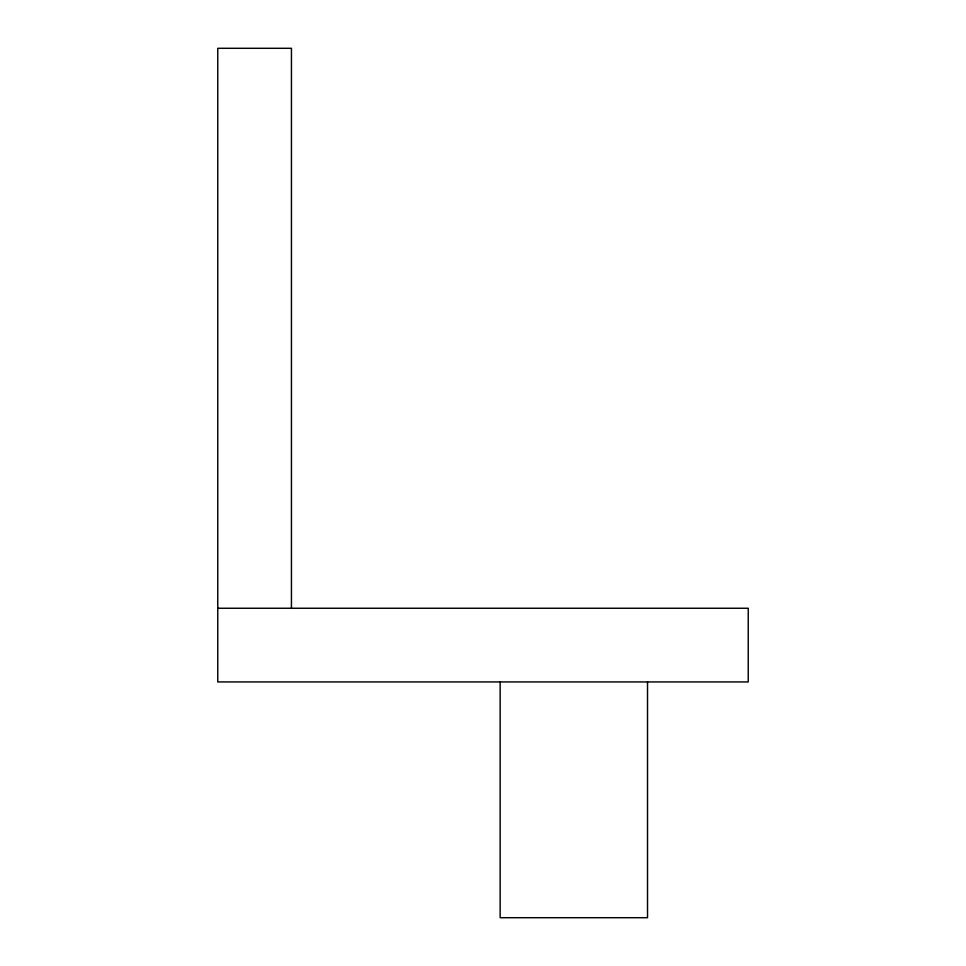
<?xml version="1.0" encoding="UTF-8"?>
<svg xmlns="http://www.w3.org/2000/svg" width="966" height="966" viewBox="0 0 966 966"><rect width="100%" height="100%" fill="white"/><g stroke="black" fill="none" stroke-linecap="round" stroke-linejoin="round"><path stroke-width="1.45" d="M217.761 608.254L748.239 608.254L748.239 681.936L217.761 681.936L217.761 48.3L291.442 48.3L291.442 608.254M647.522 681.936L647.522 917.7L500.159 917.7L500.159 681.936"/></g></svg>
